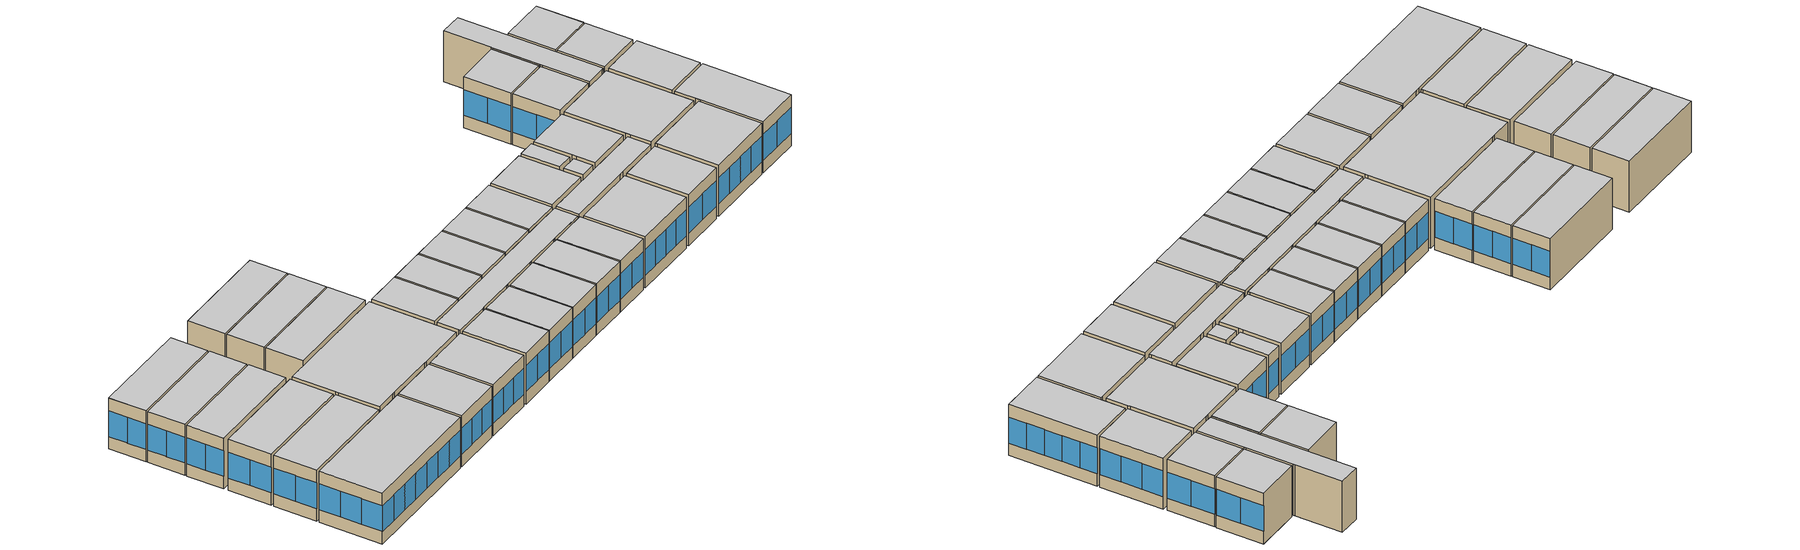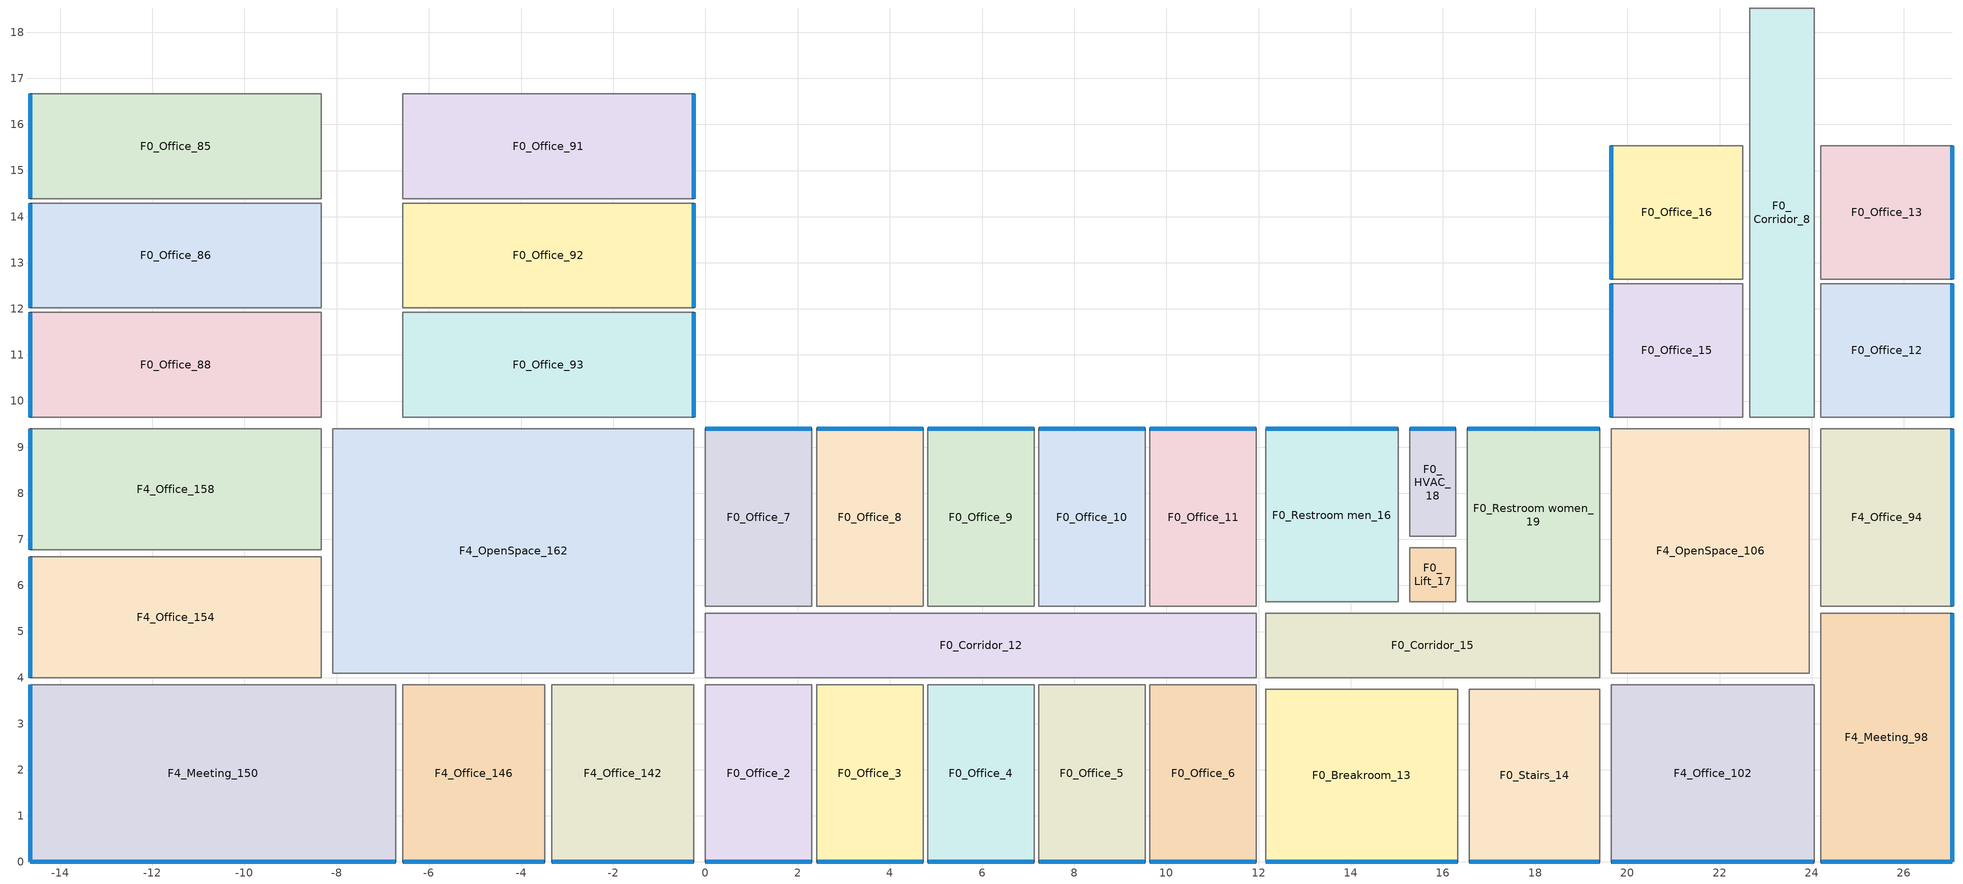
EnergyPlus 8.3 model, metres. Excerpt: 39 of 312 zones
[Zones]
F0_Office_2
 floor outside (Bodenplatte): 2.31,0 0,0 0,3.85 2.31,3.85 z0
 wall outside (Aussenwand): 0,0 2.31,0 z0:3.27
 wall to F0_Corridor_12 (BüroTrennwandFlur): 2.31,3.85 0,3.85 z0:3.27
 wall to F0_Office_3 (Bürotrennwand): 2.31,0 2.31,3.85 z0:3.27
 wall to F4_Office_142 (Bürotrennwand): 0,3.85 0,0 z0:3.27
 window (WindowConstruction_1001): 0.01,0 1.15,0 / 1.16,0 2.3,0 z0.8:2.46
 ceiling to F0_Office_20 (Geschossdecke_Rev): 2.31,3.85 0,3.85 0,0 2.31,0 z3.27
F0_Office_3
 floor outside (Bodenplatte): 4.72,0 2.41,0 2.41,3.85 4.72,3.85 z0
 wall outside (Aussenwand): 2.41,0 4.72,0 z0:3.27
 wall to F0_Corridor_12 (BüroTrennwandFlur): 4.72,3.85 2.41,3.85 z0:3.27
 wall to F0_Office_4 (Bürotrennwand): 4.72,0 4.72,3.85 z0:3.27
 window (WindowConstruction_1001): 2.42,0 3.56,0 / 3.57,0 4.71,0 z0.8:2.46
 ceiling to F0_Office_21 (Geschossdecke_Rev): 4.72,3.85 2.41,3.85 2.41,0 4.72,0 z3.27
F0_Office_4
 floor outside (Bodenplatte): 7.13,0 4.82,0 4.82,3.85 7.13,3.85 z0
 wall outside (Aussenwand): 4.82,0 7.13,0 z0:3.27
 wall to F0_Corridor_12 (BüroTrennwandFlur): 7.13,3.85 4.82,3.85 z0:3.27
 wall to F0_Office_5 (Bürotrennwand): 7.13,0 7.13,3.85 z0:3.27
 window (WindowConstruction_1001): 4.83,0 5.97,0 / 5.98,0 7.12,0 z0.8:2.46
 ceiling to F0_Office_22 (Geschossdecke_Rev): 7.13,3.85 4.82,3.85 4.82,0 7.13,0 z3.27
F0_Office_5
 floor outside (Bodenplatte): 9.54,0 7.23,0 7.23,3.85 9.54,3.85 z0
 wall outside (Aussenwand): 7.23,0 9.54,0 z0:3.27
 wall to F0_Corridor_12 (BüroTrennwandFlur): 9.54,3.85 7.23,3.85 z0:3.27
 wall to F0_Office_6 (Bürotrennwand): 9.54,0 9.54,3.85 z0:3.27
 window (WindowConstruction_1001): 7.24,0 8.38,0 / 8.39,0 9.53,0 z0.8:2.46
 ceiling to F0_Office_23 (Geschossdecke_Rev): 9.54,3.85 7.23,3.85 7.23,0 9.54,0 z3.27
F0_Office_6
 floor outside (Bodenplatte): 11.95,0 9.64,0 9.64,3.85 11.95,3.85 z0
 wall outside (Aussenwand): 9.64,0 11.95,0 z0:3.27
 wall to F0_Corridor_12 (BüroTrennwandFlur): 11.95,3.85 9.64,3.85 z0:3.27
 wall adiabatic (BüroTrennwandFlur): 11.95,3.75 11.95,3.85 z0:3.27
 wall to F0_Breakroom_13 (BürotrennwandKern): 11.95,0 11.95,3.75 z0:3.27
 window (WindowConstruction_1001): 9.65,0 10.79,0 / 10.8,0 11.94,0 z0.8:2.46
 ceiling to F0_Office_24 (Geschossdecke_Rev): 11.95,3.85 9.64,3.85 9.64,0 11.95,0 z3.27
F0_Office_7
 floor outside (Bodenplatte): 2.31,5.55 0,5.55 0,9.4 2.31,9.4 z0
 wall outside (Aussenwand): 2.31,9.4 0,9.4 z0:3.27
 wall to F0_Office_8 (Bürotrennwand): 2.31,5.55 2.31,9.4 z0:3.27
 wall to F0_Corridor_12 (BüroTrennwandFlur): 0,5.55 2.31,5.55 z0:3.27
 wall to F4_OpenSpace_162 (BüroTrennwandFlur): 0,9.4 0,5.55 z0:3.27
 window (WindowConstruction_1001): 2.3,9.4 1.16,9.4 / 1.15,9.4 0.01,9.4 z0.8:2.46
 ceiling to F0_Office_25 (Geschossdecke_Rev): 2.31,9.4 0,9.4 0,5.55 2.31,5.55 z3.27
F0_Office_8
 floor outside (Bodenplatte): 4.72,5.55 2.41,5.55 2.41,9.4 4.72,9.4 z0
 wall outside (Aussenwand): 4.72,9.4 2.41,9.4 z0:3.27
 wall to F0_Office_9 (Bürotrennwand): 4.72,5.55 4.72,9.4 z0:3.27
 wall to F0_Corridor_12 (BüroTrennwandFlur): 2.41,5.55 4.72,5.55 z0:3.27
 window (WindowConstruction_1001): 4.71,9.4 3.57,9.4 / 3.56,9.4 2.42,9.4 z0.8:2.46
 ceiling to F0_Office_26 (Geschossdecke_Rev): 4.72,9.4 2.41,9.4 2.41,5.55 4.72,5.55 z3.27
F0_Office_9
 floor outside (Bodenplatte): 7.13,5.55 4.82,5.55 4.82,9.4 7.13,9.4 z0
 wall outside (Aussenwand): 7.13,9.4 4.82,9.4 z0:3.27
 wall to F0_Office_10 (Bürotrennwand): 7.13,5.55 7.13,9.4 z0:3.27
 wall to F0_Corridor_12 (BüroTrennwandFlur): 4.82,5.55 7.13,5.55 z0:3.27
 window (WindowConstruction_1001): 7.12,9.4 5.98,9.4 / 5.97,9.4 4.83,9.4 z0.8:2.46
 ceiling to F0_Office_27 (Geschossdecke_Rev): 7.13,9.4 4.82,9.4 4.82,5.55 7.13,5.55 z3.27
F0_Office_10
 floor outside (Bodenplatte): 9.54,5.55 7.23,5.55 7.23,9.4 9.54,9.4 z0
 wall outside (Aussenwand): 9.54,9.4 7.23,9.4 z0:3.27
 wall to F0_Office_11 (Bürotrennwand): 9.54,5.55 9.54,9.4 z0:3.27
 wall to F0_Corridor_12 (BüroTrennwandFlur): 7.23,5.55 9.54,5.55 z0:3.27
 window (WindowConstruction_1001): 9.53,9.4 8.39,9.4 / 8.38,9.4 7.24,9.4 z0.8:2.46
 ceiling to F0_Office_28 (Geschossdecke_Rev): 9.54,9.4 7.23,9.4 7.23,5.55 9.54,5.55 z3.27
F0_Office_11
 floor outside (Bodenplatte): 11.95,5.55 9.64,5.55 9.64,9.4 11.95,9.4 z0
 wall outside (Aussenwand): 11.95,9.4 9.64,9.4 z0:3.27
 wall adiabatic (BüroTrennwandFlur): 11.95,5.55 11.95,5.65 z0:3.27
 wall to F0_Restroom men_16 (BürotrennwandKern): 11.95,5.65 11.95,9.4 z0:3.27
 wall to F0_Corridor_12 (BüroTrennwandFlur): 9.64,5.55 11.95,5.55 z0:3.27
 window (WindowConstruction_1001): 11.94,9.4 10.8,9.4 / 10.79,9.4 9.65,9.4 z0.8:2.46
 ceiling to F0_Office_29 (Geschossdecke_Rev): 11.95,9.4 9.64,9.4 9.64,5.55 11.95,5.55 z3.27
F0_Corridor_12
 floor outside (Bodenplatte): 11.95,4 0,4 0,5.4 11.95,5.4 z0
 wall adiabatic (BüroTrennwandFlur): 2.41,5.4 2.31,5.4 / 7.23,5.4 7.13,5.4 / 9.64,5.4 9.54,5.4 / 4.82,5.4 4.72,5.4 / 4.72,4 4.82,4 / 9.54,4 9.64,4 / 7.13,4 7.23,4 / 2.31,4 2.41,4 / 0,4.1 0,4 z0:3.27
 wall to F0_Corridor_15 (BürotrennwandKern): 11.95,4 11.95,5.4 z0:3.27
 wall to F4_OpenSpace_162 (BürotrennwandKern): 0,5.4 0,4.1 z0:3.27
 ceiling to F0_Corridor_30 (Geschossdecke_Rev): 11.95,5.4 0,5.4 0,4 11.95,4 z3.27
F0_Breakroom_13
 floor outside (Bodenplatte): 16.32,0 12.15,0 12.15,3.75 16.32,3.75 z0
 wall outside (Aussenwand): 12.15,0 16.32,0 z0:3.27
 wall to F0_Corridor_15 (TreppeKern): 16.32,3.75 12.15,3.75 z0:3.27
 wall to F0_Stairs_14 (TreppeKern): 16.32,0 16.32,3.75 z0:3.27
 window (WindowConstruction_1001): 12.16,0 13.19,0 / 13.2,0 14.23,0 / 14.24,0 15.27,0 / 15.28,0 16.31,0 z0.8:2.46
 ceiling to F0_Breakroom_31 (Geschossdecke_Rev): 16.32,3.75 12.15,3.75 12.15,0 16.32,0 z3.27
F0_Restroom men_16
 floor outside (Bodenplatte): 15.03,5.65 12.15,5.65 12.15,9.4 15.03,9.4 z0
 wall outside (Aussenwand): 15.03,9.4 12.15,9.4 z0:3.27
 wall adiabatic (BüroTrennwandFlur): 15.03,6.82 15.03,7.07 z0:3.27
 wall to F0_Lift_17 (TreppeKern): 15.03,5.65 15.03,6.82 z0:3.27
 wall to F0_HVAC_18 (TreppeKern): 15.03,7.07 15.03,9.4 z0:3.27
 wall to F0_Corridor_15 (TreppeKern): 12.15,5.65 15.02,5.65 z0:3.27
 window (WindowConstruction_1001): 15.02,9.4 13.59,9.4 / 13.58,9.4 12.16,9.4 z0.8:2.45
 ceiling to F0_Restroom men_34 (Geschossdecke_Rev): 15.02,9.4 12.15,9.4 12.15,5.65 15.02,5.65 z3.27
F0_Corridor_15
 floor outside (Bodenplatte): 19.4,4 12.15,4 12.15,5.4 19.4,5.4 z0
 wall adiabatic (BüroTrennwandFlur): 15.27,5.4 15.02,5.4 / 16.52,5.4 16.27,5.4 / 19.4,4 19.4,4.1 / 16.32,4 16.57,4 z0:3.27
 wall to F0_Lift_17 (TreppeKern): 16.27,5.4 15.27,5.4 z0:3.27
 wall to F0_Restroom women_19 (TreppeKern): 19.4,5.4 16.52,5.4 z0:3.27
 wall to F4_OpenSpace_106 (BürotrennwandKern): 19.4,4.1 19.4,5.4 z0:3.27
 wall to F0_Stairs_14 (TreppeKern): 16.57,4 19.4,4 z0:3.27
 ceiling to F0_Corridor_33 (Geschossdecke_Rev): 19.4,5.4 12.15,5.4 12.15,4 19.4,4 z3.27
F0_Lift_17
 floor outside (Bodenplatte): 16.27,5.65 15.28,5.65 15.28,6.82 16.27,6.82 z0
 wall to F0_HVAC_18 (TreppeKern): 16.27,6.82 15.27,6.82 z0:3.27
 wall to F0_Restroom women_19 (TreppeKern): 16.27,5.65 16.27,6.82 z0:3.27
 ceiling to F0_Lift_35 (Geschossdecke_Rev): 16.27,6.82 15.27,6.82 15.27,5.65 16.27,5.65 z3.27
F0_HVAC_18
 floor outside (Bodenplatte): 16.27,7.07 15.28,7.07 15.28,9.4 16.27,9.4 z0
 wall outside (Aussenwand): 16.27,9.4 15.28,9.4 z0:3.27
 wall to F0_Restroom women_19 (TreppeKern): 16.27,7.07 16.27,9.4 z0:3.27
 window (WindowConstruction_1001): 16.27,9.4 15.29,9.4 z0.8:2.47
 ceiling to F0_HVAC_36 (Geschossdecke_Rev): 16.27,9.4 15.27,9.4 15.27,7.07 16.27,7.07 z3.27
F0_Stairs_14
 floor outside (Bodenplatte): 19.4,0 16.57,0 16.57,3.75 19.4,3.75 z0
 wall outside (Aussenwand): 16.57,0 19.4,0 z0:3.27
 wall to F4_Office_102 (BürotrennwandKern): 19.4,0 19.4,3.75 z0:3.27
 window (WindowConstruction_1001): 16.58,0 17.98,0 / 17.99,0 19.39,0 z0.8:2.46
 ceiling to F0_Stairs_32 (Geschossdecke_Rev): 19.4,3.75 16.57,3.75 16.57,0 19.4,0 z3.27
F0_Restroom women_19
 floor outside (Bodenplatte): 19.4,5.65 16.52,5.65 16.52,9.4 19.4,9.4 z0
 wall outside (Aussenwand): 19.4,9.4 16.52,9.4 z0:3.27
 wall to F4_OpenSpace_106 (TreppeKern): 19.4,5.65 19.4,9.4 z0:3.27
 wall adiabatic (BüroTrennwandFlur): 16.52,7.07 16.52,6.82 z0:3.27
 window (WindowConstruction_1001): 19.39,9.4 17.97,9.4 / 17.96,9.4 16.54,9.4 z0.8:2.45
 ceiling to F0_Restroom women_37 (Geschossdecke_Rev): 19.4,9.4 16.52,9.4 16.52,5.65 19.4,5.65 z3.27
F0_Office_12
 floor outside (Bodenplatte): 27.05,12.54 27.05,9.65 24.2,9.65 24.2,12.54 z0
 wall outside (Aussenwand): 27.05,9.65 27.05,12.54 z0:3.27
 wall to F0_Corridor_8 (BüroTrennwandFlur): 24.2,12.54 24.2,9.65 z0:3.27
 wall to F0_Office_13 (Bürotrennwand): 27.05,12.54 24.2,12.54 z0:3.27
 wall to F4_Office_94 (Bürotrennwand): 24.2,9.65 27.05,9.65 z0:3.27
 window (WindowConstruction_1001): 27.05,9.66 27.05,11.09 / 27.05,11.1 27.05,12.53 z0.8:2.45
 ceiling to F0_Office_31 (Geschossdecke_Rev): 27.05,9.65 27.05,12.54 24.2,12.54 24.2,9.65 z3.27
F0_Office_13
 floor outside (Bodenplatte): 27.05,15.53 27.05,12.64 24.2,12.64 24.2,15.53 z0
 wall outside (Aussenwand): 27.05,12.64 27.05,15.53 z0:3.27
 wall to F0_Corridor_8 (BüroTrennwandFlur): 24.2,15.53 24.2,12.64 z0:3.27
 wall to F0_Office_14 (Bürotrennwand): 27.05,15.53 24.2,15.53 z0:3.27
 window (WindowConstruction_1001): 27.05,12.65 27.05,14.08 / 27.05,14.09 27.05,15.52 z0.8:2.45
 ceiling to F0_Office_32 (Geschossdecke_Rev): 27.05,15.53 24.2,15.53 24.2,12.64 27.05,12.64 z3.27
F0_Office_15
 floor outside (Bodenplatte): 22.5,12.54 22.5,9.65 19.65,9.65 19.65,12.54 z0
 wall outside (Aussenwand): 19.65,12.54 19.65,9.65 z0:3.27
 wall to F0_Office_16 (Bürotrennwand): 22.5,12.54 19.65,12.54 z0:3.27
 wall to F0_Corridor_8 (BüroTrennwandFlur): 22.5,9.65 22.5,12.54 z0:3.27
 wall to F4_OpenSpace_106 (BüroTrennwandFlur): 19.65,9.65 22.5,9.65 z0:3.27
 window (WindowConstruction_1001): 19.65,12.53 19.65,11.1 / 19.65,11.09 19.65,9.66 z0.8:2.45
 ceiling to F0_Office_34 (Geschossdecke_Rev): 22.5,12.54 19.65,12.54 19.65,9.65 22.5,9.65 z3.27
F0_Office_16
 floor outside (Bodenplatte): 22.5,15.53 22.5,12.64 19.65,12.64 19.65,15.53 z0
 wall outside (Aussenwand): 19.65,15.53 19.65,12.64 z0:3.27
 wall to F0_Office_17 (Bürotrennwand): 22.5,15.53 19.65,15.53 z0:3.27
 wall to F0_Corridor_8 (BüroTrennwandFlur): 22.5,12.64 22.5,15.53 z0:3.27
 window (WindowConstruction_1001): 19.65,15.52 19.65,14.09 / 19.65,14.08 19.65,12.65 z0.8:2.45
 ceiling to F0_Office_35 (Geschossdecke_Rev): 22.5,15.53 19.65,15.53 19.65,12.64 22.5,12.64 z3.27
F0_Corridor_8
 floor outside (Bodenplatte): 24.05,18.53 24.05,9.65 22.65,9.65 22.65,18.53 z0
 wall adiabatic (BüroTrennwandFlur): 22.65,12.64 22.65,12.54 / 22.65,15.63 22.65,15.53 / 24.05,12.54 24.05,12.64 / 24.05,15.53 24.05,15.63 / 23.95,9.65 24.05,9.65 z0:3.27
 wall to F0_Office_17 (BüroTrennwandFlur): 22.65,18.53 22.65,15.63 z0:3.27
 wall to F0_Corridor_11 (BürotrennwandKern): 24.05,18.53 22.65,18.53 z0:3.27
 wall to F0_Office_14 (BüroTrennwandFlur): 24.05,15.63 24.05,18.53 z0:3.27
 wall to F4_OpenSpace_106 (BürotrennwandKern): 22.65,9.65 23.95,9.65 z0:3.27
 ceiling to F0_Corridor_31 (Geschossdecke_Rev): 24.05,18.53 22.65,18.53 22.65,9.65 24.05,9.65 z3.27
F4_Office_94
 floor outside (Bodenplatte): 24.2,9.4 27.05,9.4 27.05,5.55 24.2,5.55 z0
 wall outside (Aussenwand): 27.05,5.55 27.05,9.4 z0:3.27
 wall to F4_Meeting_98 (Bürotrennwand): 24.2,5.55 27.05,5.55 z0:3.27
 wall to F4_OpenSpace_106 (BüroTrennwandFlur): 24.2,9.4 24.2,5.55 z0:3.27
 window (WindowConstruction_1001): 27.05,5.56 27.05,6.83 / 27.05,6.84 27.05,8.11 / 27.05,8.12 27.05,9.39 z0.8:2.45
 ceiling to F4_Office_95 (Geschossdecke_Rev): 27.05,5.55 27.05,9.4 24.2,9.4 24.2,5.55 z3.27
F4_Meeting_98
 floor outside (Bodenplatte): 24.2,5.4 27.05,5.4 27.05,0 24.2,0 z0
 wall outside (Aussenwand): 24.2,0 27.05,0 27.05,5.4 z0:3.27
 wall adiabatic (BüroTrennwandFlur): 24.2,4.1 24.2,3.85 z0:3.27
 wall to F4_Office_102 (Bürotrennwand): 24.2,3.85 24.2,0 z0:3.27
 wall to F4_OpenSpace_106 (BüroTrennwandFlur): 24.2,5.4 24.2,4.1 z0:3.27
 window (WindowConstruction_1001): 24.21,0 25.62,0 / 25.63,0 27.04,0 z0.8:2.45; 27.05,0.01 27.05,1.08 / 27.05,1.09 27.05,2.16 / 27.05,2.17 27.05,3.23 / 27.05,3.24 27.05,4.31 / 27.05,4.32 27.05,5.39 z0.8:2.46
 ceiling to F4_Meeting_99 (Geschossdecke_Rev): 27.05,5.4 24.2,5.4 24.2,0 27.05,0 z3.27
F4_Office_102
 floor outside (Bodenplatte): 19.65,3.85 24.05,3.85 24.05,0 19.65,0 z0
 wall outside (Aussenwand): 19.65,0 24.05,0 z0:3.27
 wall adiabatic (BüroTrennwandFlur): 19.65,3.85 19.65,3.75 / 24.05,3.85 23.95,3.85 z0:3.27
 wall to F4_OpenSpace_106 (BüroTrennwandFlur): 23.95,3.85 19.65,3.85 z0:3.27
 window (WindowConstruction_1001): 19.66,0 20.75,0 / 20.76,0 21.84,0 / 21.86,0 22.94,0 / 22.95,0 24.04,0 z0.8:2.46
 ceiling to F4_Office_103 (Geschossdecke_Rev): 24.05,3.85 19.65,3.85 19.65,0 24.05,0 z3.27
F4_OpenSpace_106
 floor outside (Bodenplatte): 19.65,9.4 23.95,9.4 23.95,4.1 19.65,4.1 z0
 wall adiabatic (BüroTrennwandFlur): 19.65,5.65 19.65,5.4 / 22.65,9.4 22.5,9.4 / 23.95,5.4 23.95,5.55 z0:3.27
 ceiling to F4_OpenSpace_107 (Geschossdecke_Rev): 23.95,9.4 19.65,9.4 19.65,4.1 23.95,4.1 z3.27
F0_Office_85
 floor outside (Bodenplatte): -14.65,14.39 -14.65,16.66 -8.33,16.66 -8.33,14.39 z0
 wall outside (Aussenwand): -14.65,16.66 -14.65,14.39 z0:3.27
 wall to F0_Corridor_35 (BüroTrennwandFlur): -8.33,14.39 -8.33,16.66 z0:3.27
 wall to F0_Office_86 (Bürotrennwand): -14.65,14.39 -8.33,14.39 z0:3.27
 wall to F0_Office_84 (Bürotrennwand): -8.33,16.66 -14.65,16.66 z0:3.27
 window (WindowConstruction_1001): -14.65,16.65 -14.65,15.53 / -14.65,15.52 -14.65,14.4 z0.8:2.46
 ceiling to F0_Office_107 (Geschossdecke_Rev): -8.33,16.66 -14.65,16.66 -14.65,14.39 -8.33,14.39 z3.27
F0_Office_86
 floor outside (Bodenplatte): -14.65,12.02 -14.65,14.29 -8.33,14.29 -8.33,12.02 z0
 wall outside (Aussenwand): -14.65,14.29 -14.65,12.02 z0:3.27
 wall to F0_Corridor_35 (BüroTrennwandFlur): -8.33,12.02 -8.33,14.29 z0:3.27
 wall to F0_Office_88 (Bürotrennwand): -14.65,12.02 -8.33,12.02 z0:3.27
 window (WindowConstruction_1001): -14.65,14.28 -14.65,13.16 / -14.65,13.15 -14.65,12.03 z0.8:2.46
 ceiling to F0_Office_108 (Geschossdecke_Rev): -8.33,14.29 -14.65,14.29 -14.65,12.02 -8.33,12.02 z3.27
F0_Office_88
 floor outside (Bodenplatte): -14.65,9.65 -14.65,11.92 -8.33,11.92 -8.33,9.65 z0
 wall outside (Aussenwand): -14.65,11.92 -14.65,9.65 z0:3.27
 wall to F0_Corridor_35 (BüroTrennwandFlur): -8.33,9.65 -8.33,11.92 z0:3.27
 wall to F4_Office_158 (Bürotrennwand): -14.65,9.65 -8.33,9.65 z0:3.27
 window (WindowConstruction_1001): -14.65,11.91 -14.65,10.79 / -14.65,10.78 -14.65,9.66 z0.8:2.46
 ceiling to F0_Office_109 (Geschossdecke_Rev): -8.33,9.65 -8.33,11.92 -14.65,11.92 -14.65,9.65 z3.27
F0_Office_91
 floor outside (Bodenplatte): -6.57,14.39 -6.57,16.66 -0.25,16.66 -0.25,14.39 z0
 wall outside (Aussenwand): -0.25,14.39 -0.25,16.66 z0:3.27
 wall to F0_Office_92 (Bürotrennwand): -6.57,14.39 -0.25,14.39 z0:3.27
 wall to F0_Corridor_35 (BüroTrennwandFlur): -6.57,16.66 -6.57,14.39 z0:3.27
 wall to F0_Office_89 (Bürotrennwand): -0.25,16.66 -6.57,16.66 z0:3.27
 window (WindowConstruction_1001): -0.25,14.4 -0.25,15.52 / -0.25,15.53 -0.25,16.65 z0.8:2.46
 ceiling to F0_Office_111 (Geschossdecke_Rev): -0.25,16.66 -6.57,16.66 -6.57,14.39 -0.25,14.39 z3.27
F0_Office_92
 floor outside (Bodenplatte): -6.57,12.02 -6.57,14.29 -0.25,14.29 -0.25,12.02 z0
 wall outside (Aussenwand): -0.25,12.02 -0.25,14.29 z0:3.27
 wall to F0_Office_93 (Bürotrennwand): -6.57,12.02 -0.25,12.02 z0:3.27
 wall to F0_Corridor_35 (BüroTrennwandFlur): -6.57,14.29 -6.57,12.02 z0:3.27
 window (WindowConstruction_1001): -0.25,12.03 -0.25,13.15 / -0.25,13.16 -0.25,14.28 z0.8:2.46
 ceiling to F0_Office_112 (Geschossdecke_Rev): -0.25,14.29 -6.57,14.29 -6.57,12.02 -0.25,12.02 z3.27
F0_Office_93
 floor outside (Bodenplatte): -6.57,9.65 -6.57,11.92 -0.25,11.92 -0.25,9.65 z0
 wall outside (Aussenwand): -0.25,9.65 -0.25,11.92 z0:3.27
 wall to F4_OpenSpace_162 (BüroTrennwandFlur): -6.57,9.65 -0.25,9.65 z0:3.27
 wall to F0_Corridor_35 (BüroTrennwandFlur): -6.57,11.92 -6.57,9.65 z0:3.27
 window (WindowConstruction_1001): -0.25,9.66 -0.25,10.78 / -0.25,10.79 -0.25,11.91 z0.8:2.46
 ceiling to F0_Office_113 (Geschossdecke_Rev): -0.25,11.92 -6.57,11.92 -6.57,9.65 -0.25,9.65 z3.27
F4_Office_142
 floor outside (Bodenplatte): -0.25,3.85 -0.25,0 -3.33,0 -3.33,3.85 z0
 wall outside (Aussenwand): -3.33,0 -0.25,0 z0:3.27
 wall to F4_Office_146 (Bürotrennwand): -3.33,3.85 -3.33,0 z0:3.27
 wall to F4_OpenSpace_162 (BüroTrennwandFlur): -0.25,3.85 -3.33,3.85 z0:3.27
 window (WindowConstruction_1001): -3.32,0 -2.31,0 / -2.3,0 -1.28,0 / -1.27,0 -0.26,0 z0.8:2.46
 ceiling to F4_Office_143 (Geschossdecke_Rev): -0.25,3.85 -3.33,3.85 -3.33,0 -0.25,0 z3.27
F4_Office_146
 floor outside (Bodenplatte): -3.48,3.85 -3.48,0 -6.57,0 -6.57,3.85 z0
 wall outside (Aussenwand): -6.57,0 -3.48,0 z0:3.27
 wall to F4_Meeting_150 (Bürotrennwand): -6.57,3.85 -6.57,0 z0:3.27
 wall to F4_OpenSpace_162 (BüroTrennwandFlur): -3.48,3.85 -6.57,3.85 z0:3.27
 window (WindowConstruction_1001): -6.56,0 -5.54,0 / -5.53,0 -4.52,0 / -4.51,0 -3.49,0 z0.8:2.46
 ceiling to F4_Office_147 (Geschossdecke_Rev): -3.48,3.85 -6.57,3.85 -6.57,0 -3.48,0 z3.27
F4_Meeting_150
 floor outside (Bodenplatte): -6.72,3.85 -6.72,0 -14.65,0 -14.65,3.85 z0
 wall outside (Aussenwand): -14.65,3.85 -14.65,0 -6.72,0 z0:3.27
 wall adiabatic (BüroTrennwandFlur): -8.08,3.85 -8.33,3.85 z0:3.27
 wall to F4_Office_154 (Bürotrennwand): -8.33,3.85 -14.65,3.85 z0:3.27
 wall to F4_OpenSpace_162 (BüroTrennwandFlur): -6.72,3.85 -8.08,3.85 z0:3.27
 window (WindowConstruction_1001): -14.65,3.84 -14.65,2.57 / -14.65,2.56 -14.65,1.29 / -14.65,1.28 -14.65,0.01 / -14.64,0 -13.52,0 / -13.51,0 -12.39,0 / -12.38,0 -11.25,0 / -11.24,0 -10.12,0 / -10.11,0 -8.99,0 / -8.98,0 -7.86,0 / -7.85,0 -6.73,0 z0.8:2.45
 ceiling to F4_Meeting_151 (Geschossdecke_Rev): -6.72,3.85 -14.65,3.85 -14.65,0 -6.72,0 z3.27
F4_Office_154
 floor outside (Bodenplatte): -8.33,6.62 -8.33,4 -14.65,4 -14.65,6.62 z0
 wall outside (Aussenwand): -14.65,6.62 -14.65,4 z0:3.27
 wall to F4_Office_158 (Bürotrennwand): -8.33,6.62 -14.65,6.62 z0:3.27
 wall adiabatic (BüroTrennwandFlur): -8.33,4 -8.33,4.1 z0:3.27
 wall to F4_OpenSpace_162 (BüroTrennwandFlur): -8.33,4.1 -8.33,6.62 z0:3.27
 window (WindowConstruction_1001): -14.65,6.62 -14.65,5.32 / -14.65,5.31 -14.65,4.01 z0.8:2.46
 ceiling to F4_Office_155 (Geschossdecke_Rev): -8.33,6.62 -14.65,6.62 -14.65,4 -8.33,4 z3.27
F4_Office_158
 floor outside (Bodenplatte): -8.33,9.4 -8.33,6.78 -14.65,6.78 -14.65,9.4 z0
 wall outside (Aussenwand): -14.65,9.4 -14.65,6.78 z0:3.27
 wall to F4_OpenSpace_162 (BüroTrennwandFlur): -8.33,6.77 -8.33,9.4 z0:3.27
 window (WindowConstruction_1001): -14.65,9.39 -14.65,8.09 / -14.65,8.08 -14.65,6.79 z0.8:2.46
 ceiling to F4_Office_159 (Geschossdecke_Rev): -8.33,9.4 -14.65,9.4 -14.65,6.77 -8.33,6.77 z3.27
F4_OpenSpace_162
 floor outside (Bodenplatte): -0.25,9.4 -0.25,4.1 -8.08,4.1 -8.08,9.4 z0
 wall adiabatic (BüroTrennwandFlur): -8.08,6.77 -8.08,6.62 / -6.57,9.4 -6.72,9.4 / -0.25,5.4 -0.25,5.55 / -6.72,4.1 -6.57,4.1 / -3.48,4.1 -3.33,4.1 z0:3.27
 wall to F0_Corridor_35 (BürotrennwandKern): -6.72,9.4 -8.08,9.4 z0:3.27
 ceiling to F4_OpenSpace_163 (Geschossdecke_Rev): -0.25,4.1 -0.25,9.4 -8.08,9.4 -8.08,4.1 z3.27
[WindowMaterial:SimpleGlazingSystem]
WindowMat: 1.3, 0.5, 0.8
[Material]
Beton: MediumSmooth, 0.1, 2.3, 2000, 840, 0.9, 0.6, 0.6
Dämmung: MediumSmooth, 0.2, 0.035, 35, 150, 0.9, 0.6, 0.6
Estrich: MediumSmooth, 0.06, 1.4, 1500, 840, 0.9, 0.6, 0.6
Dämmung_1: MediumSmooth, 0.04, 0.035, 35, 150, 0.9, 0.6, 0.6
Beton_1: MediumSmooth, 0.2, 2.3, 2000, 840, 0.9, 0.6, 0.6
Gipskartonplatte: MediumSmooth, 0.0125, 0.7, 700, 840, 0.9, 0.6, 0.6
Dämmung_3: MediumSmooth, 0.125, 0.035, 35, 150, 0.9, 0.6, 0.6
Dämmung_4: MediumSmooth, 0.075, 0.035, 35, 150, 0.9, 0.6, 0.6
Beton_2: MediumSmooth, 0.25, 2.3, 2000, 840, 0.9, 0.6, 0.6
[Construction]
Aussenwand: Dämmung, Beton
Bodenplatte: Beton_1, Dämmung_1, Estrich
BüroTrennwandFlur: Gipskartonplatte, Dämmung_3, Gipskartonplatte
Bürotrennwand: Gipskartonplatte, Dämmung_4, Gipskartonplatte
BürotrennwandKern: Beton_1
TreppeKern: Beton_2
WindowConstruction_1001: WindowMat
Geschossdecke_Rev: Estrich, Dämmung_1, Beton_1
[Zone]
F0_Office_2; F0_Office_3; F0_Office_4; F0_Office_5; F0_Office_6; F0_Office_7; F0_Office_8; F0_Office_9; F0_Office_10; F0_Office_11: 0, 0, 0, 0, 1, 1, 3, 4.67961e-310, 8.8935, , , Yes
F0_Corridor_12: 0, 0, 0, 0, 1, 1, 3, 4.67961e-310, 16.73, , , Yes
F0_Breakroom_13: 0, 0, 0, 0, 1, 1, 3, 4.67961e-310, 15.649, , , Yes
F0_Restroom men_16; F0_Restroom women_19: 0, 0, 0, 0, 1, 1, 3, 4.67961e-310, 10.7812, , , Yes
F0_Corridor_15: 0, 0, 0, 0, 1, 1, 3, 4.67961e-310, 10.15, , , Yes
F0_Lift_17: 0, 0, 0, 0, 1, 1, 3, 4.67961e-310, 1.16667, , , Yes
F0_HVAC_18: 0, 0, 0, 0, 1, 1, 3, 4.67961e-310, 2.33333, , , Yes
F0_Stairs_14: 0, 0, 0, 0, 1, 1, 3, 4.67961e-310, 10.601, , , Yes
F0_Office_12; F0_Office_13; F0_Office_15; F0_Office_16: 0, 0, 0, 0, 1, 1, 3, 4.67961e-310, 8.24256, , , Yes
F0_Corridor_8: 0, 0, 0, 0, 1, 1, 3, 4.67961e-310, 12.4269, , , Yes
F4_Office_94: 0, 0, 0, 0, 1, 1, 3, 4.67961e-310, 10.9725, , , Yes
F4_Meeting_98: 0, 0, 0, 0, 1, 1, 3, 4.67961e-310, 15.39, , , Yes
F4_Office_102: 0, 0, 0, 0, 1, 1, 3, 4.67961e-310, 16.94, , , Yes
F4_OpenSpace_106: 0, 0, 0, 0, 1, 1, 3, 4.67961e-310, 22.79, , , Yes
F0_Office_85; F0_Office_86; F0_Office_88; F0_Office_91; F0_Office_92; F0_Office_93: 0, 0, 0, 0, 1, 1, 3, 4.67961e-310, 14.3506, , , Yes
F4_Office_142; F4_Office_146: 0, 0, 0, 0, 1, 1, 3, 4.67961e-310, 11.8731, , , Yes
F4_Meeting_150: 0, 0, 0, 0, 1, 1, 3, 4.67961e-310, 30.5388, , , Yes
F4_Office_154; F4_Office_158: 0, 0, 0, 0, 1, 1, 3, 4.67961e-310, 16.5843, , , Yes
F4_OpenSpace_162: 0, 0, 0, 0, 1, 1, 3, 4.67961e-310, 41.5105, , , Yes
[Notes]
Created by Dirk & Stephan & Katja
